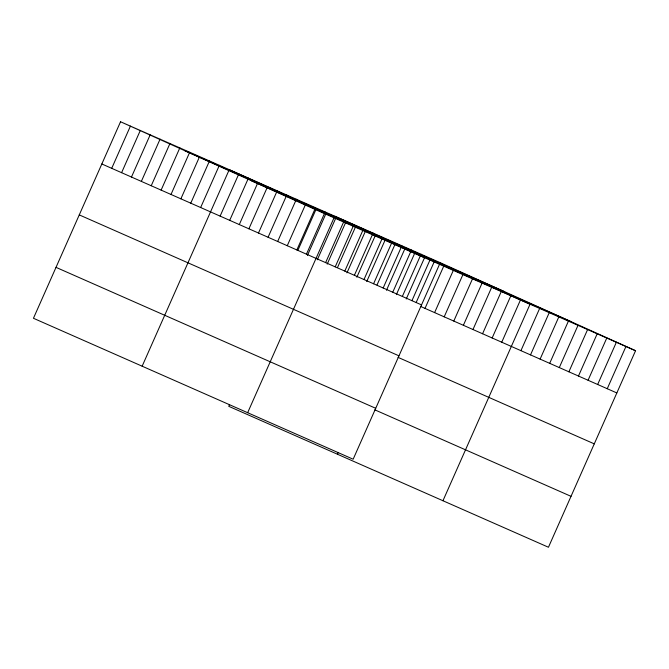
<?xml version="1.0" encoding="UTF-8"?>
<svg xmlns="http://www.w3.org/2000/svg" width="669" height="669" viewBox="0 0 669 669"><rect width="100%" height="100%" fill="white"/><g stroke="black" fill="none" stroke-linecap="round" stroke-linejoin="round"><path stroke-width="1" d="M120.545 121.75L33.45 318.277L353.157 459.218L440.244 262.683L120.545 121.75L315.843 209.782L635.55 350.723L548.455 547.25L228.756 406.317L229.576 404.461M111.715 168.329L130.422 126.098M121.591 172.686L140.306 130.455M131.475 177.034L150.191 134.812M141.36 181.391L160.067 139.169M151.236 185.748L169.951 143.526M161.12 190.105L179.836 147.882M171.005 194.462L189.712 152.239M180.881 198.818L199.596 156.596M190.765 203.175L209.481 160.953M200.65 207.532L219.357 165.31M142.146 366.202L229.241 169.667L424.547 257.699L406.25 298.984M220.118 216.12L238.833 173.89M229.71 220.344L248.425 178.121M239.301 224.575L258.017 182.353M248.893 228.798L267.608 186.576M258.485 233.029L277.2 190.807M268.077 237.261L286.784 195.03M277.668 241.484L296.375 199.262M287.26 245.715L305.967 203.493M296.852 249.938L315.559 207.716M297.964 250.131L315.843 209.782M306.444 254.17L325.151 211.948M307.431 255.424L325.728 214.139M247.647 412.706L334.743 216.179L530.049 304.211L442.953 500.746M317.315 259.781L335.612 218.495M325.619 262.624L344.334 220.402M327.2 264.138L345.497 222.852M335.211 266.856L353.926 224.633M337.494 267.55L355.373 227.209M344.803 271.079L363.518 228.857M346.96 272.852L365.257 231.566M354.394 275.31L373.11 233.088M356.845 277.2L375.142 235.914M363.986 279.542L382.701 237.319M366.721 281.557L385.018 240.271M373.578 283.765L392.293 241.542M377.023 284.977L394.902 244.628M383.17 287.996L401.877 245.774M386.49 290.271L404.787 248.985M392.762 292.228L411.468 249.997M396.366 294.628L414.663 253.342M402.353 296.451L421.06 254.228M337.452 454.234L338.271 452.386M411.945 300.682L430.652 258.46M416.26 302.279L434.139 261.93M425.016 308.384L443.731 266.153M434.607 312.607L453.323 270.385M444.199 316.838L462.915 274.616M453.791 321.061L472.498 278.839M463.383 325.293L482.09 283.071M472.975 329.524L491.682 287.294M482.566 333.747L501.273 291.525M492.158 337.979L510.865 295.757M501.75 342.202L520.457 299.98M520.925 350.665L539.64 308.442M530.517 354.888L549.232 312.666M540.109 359.119L558.824 316.897M549.701 363.342L568.416 321.12M559.292 367.574L578.008 325.351M568.884 371.805L587.591 329.583M578.476 376.028L597.183 333.806M588.068 380.26L606.775 338.037M597.66 384.491L616.366 342.26M607.251 388.714L625.958 346.492M184.995 150.801L504.694 291.734M251.393 180.73L571.1 321.672M101.83 163.972L421.537 304.905M420.659 306.461L616.843 392.946M79.268 214.891L398.967 355.833M398.088 357.38L594.273 443.865M56.012 267.357L375.719 408.299M374.841 409.846L571.025 496.331M440.244 262.683L635.55 350.723"/></g></svg>
